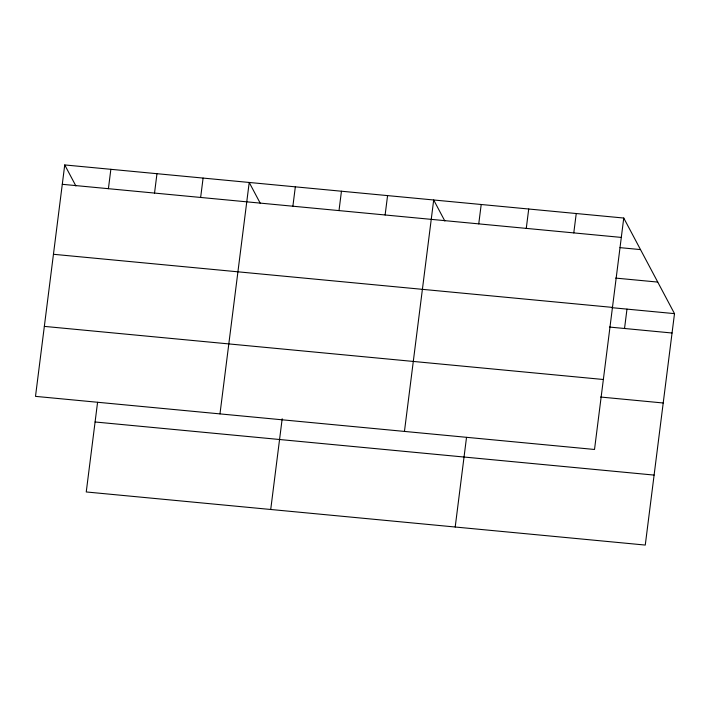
<?xml version="1.0" encoding="UTF-8"?>
<svg xmlns="http://www.w3.org/2000/svg" width="710" height="710" viewBox="0 0 710 710"><rect width="100%" height="100%" fill="white"/><g stroke="black" fill="none" stroke-linecap="round" stroke-linejoin="round"><path stroke-width="1.06" d="M64.734 164.933L35.5 396.366L594.519 449.474L623.753 218.041L64.734 164.933L75.899 185.967M108.408 188.691L110.858 169.317M97.572 402.313L86.247 491.959L645.266 545.067L674.5 313.634L623.753 218.041M154.531 193.076L156.972 173.701M200.646 197.451L203.095 178.077M219.976 413.894L249.21 182.461L260.375 203.486M292.884 206.22L295.333 186.845M270.723 509.478L282.181 418.749M339.007 210.595L341.448 191.221M385.122 214.979L387.571 195.605M404.452 431.423L433.686 199.989L444.851 221.014M478.753 223.881L481.203 204.498M455.199 527.006L466.523 437.369M526.27 228.389L528.719 209.015M573.786 232.907L576.236 213.532M624.534 328.49L626.983 309.116M62.294 184.307L621.303 237.415M619.981 247.639L640.5 249.592M615.641 278.089L657.753 282.083M53.445 254.286L612.464 307.394M611.86 307.678L674.5 313.634M609.42 327.053L672.05 333.008M44.34 326.387L603.358 379.495M600.58 397.032L663.211 402.987M95.087 421.98L654.105 475.088"/></g></svg>
